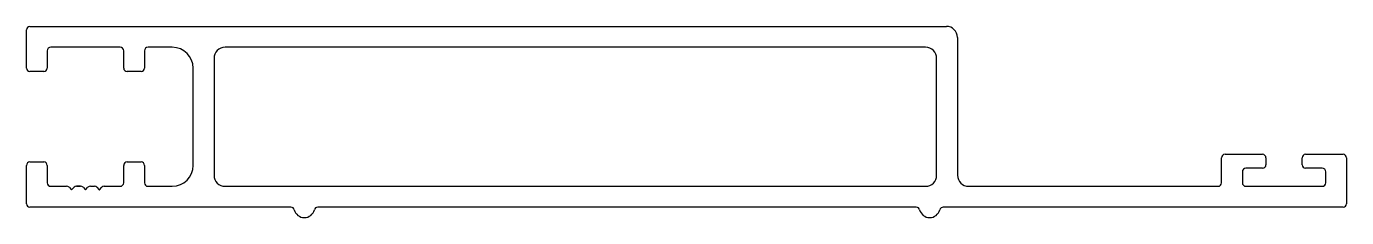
# Model space of a CAD drawing. Header units: inches. Extents: x -38.6 to 56.4, y -0.6 to 13.2.
import ezdxf

# ---------------------------------------------------------------- set-up
doc = ezdxf.new("R2010")
doc.units = ezdxf.units.IN
doc.header["$MEASUREMENT"] = 0

msp = doc.modelspace()

# ---------------------------------------------------------------- linework, layer by layer
at = {"color": 7}
for p, q in [((-38.627, 10.166), (-38.627, 12.916)), ((-38.377, 13.166), (27.573, 13.166)), ((28.373, 12.366), (28.373, 2.466)), ((-37.127, 11.416), (-37.127, 10.166)), ((-31.877, 11.666), (-36.877, 11.666)), ((-31.627, 10.166), (-31.627, 11.416)), ((-30.127, 11.416), (-30.127, 10.166)), ((-28.127, 11.666), (-29.877, 11.666)), ((26.073, 11.666), (-24.327, 11.666)), ((-25.127, 10.866), (-25.127, 2.466)), ((26.873, 2.466), (26.873, 10.866)), ((-37.377, 9.916), (-38.377, 9.916)), ((-30.377, 9.916), (-31.377, 9.916)), ((-26.627, 3.166), (-26.627, 10.166)), ((47.623, 3.966), (50.323, 3.966)), ((53.423, 3.966), (56.123, 3.966)), ((-38.627, 0.416), (-38.627, 3.166)), ((-38.377, 3.416), (-37.377, 3.416)), ((-37.127, 3.166), (-37.127, 1.916)), ((-31.627, 1.916), (-31.627, 3.166)), ((-31.377, 3.416), (-30.377, 3.416)), ((-30.127, 3.166), (-30.127, 1.916)), ((47.373, 1.916), (47.373, 3.716)), ((50.323, 2.966), (49.123, 2.966)), ((50.573, 3.716), (50.573, 3.216)), ((53.173, 3.216), (53.173, 3.716)), ((54.623, 2.966), (53.423, 2.966)), ((56.373, 3.716), (56.373, 0.416)), ((48.873, 2.716), (48.873, 1.916)), ((54.873, 1.916), (54.873, 2.716)), ((-36.877, 1.666), (-35.731, 1.666)), ((-35.554, 1.593), (-35.383, 1.422)), ((-35.372, 1.422), (-35.2, 1.593)), ((-35.024, 1.666), (-34.731, 1.666)), ((-34.731, 1.666), (-35.024, 1.666)), ((-35.024, 1.666), (-34.731, 1.666)), ((-34.731, 1.666), (-35.024, 1.666)), ((-35.024, 1.666), (-34.731, 1.666)), ((-34.731, 1.666), (-34.731, 1.666)), ((-34.554, 1.593), (-34.383, 1.422)), ((-34.372, 1.422), (-34.2, 1.593)), ((-34.024, 1.666), (-33.731, 1.666)), ((-33.554, 1.593), (-33.383, 1.422)), ((-33.372, 1.422), (-33.2, 1.593)), ((-33.024, 1.666), (-33.024, 1.666)), ((-33.024, 1.666), (-33.024, 1.666)), ((-33.024, 1.666), (-31.877, 1.666)), ((-29.877, 1.666), (-28.127, 1.666)), ((-24.327, 1.666), (26.073, 1.666)), ((29.173, 1.666), (47.123, 1.666)), ((49.123, 1.666), (54.623, 1.666)), ((-19.595, 0.166), (-38.377, 0.166)), ((25.405, 0.166), (-17.659, 0.166)), ((56.123, 0.166), (27.341, 0.166))]:
    msp.add_line(p, q, dxfattribs=at)
for centre, radius, start, end in [((-38.377, 12.916), 0.25, 90, 180), ((27.573, 12.366), 0.8, 0, 90), ((-36.877, 11.416), 0.25, 90, 180), ((-31.877, 11.416), 0.25, 360, 90), ((-29.877, 11.416), 0.25, 90, 180), ((-28.127, 10.166), 1.5, 0, 90), ((-24.327, 10.866), 0.8, 90, 180), ((26.073, 10.866), 0.8, 0, 90), ((-38.377, 10.166), 0.25, 180, 270), ((-37.377, 10.166), 0.25, 270, 360), ((-31.377, 10.166), 0.25, 180, 270), ((-30.377, 10.166), 0.25, 270, 360), ((47.623, 3.716), 0.25, 90, 180), ((50.323, 3.716), 0.25, 360, 90), ((53.423, 3.716), 0.25, 90, 180), ((56.123, 3.716), 0.25, 360, 90), ((-38.377, 3.166), 0.25, 90, 180), ((-37.377, 3.166), 0.25, 0, 90), ((-31.377, 3.166), 0.25, 90, 180), ((-30.377, 3.166), 0.25, 0, 90), ((-28.127, 3.166), 1.5, 270, 360), ((49.123, 2.716), 0.25, 90, 180), ((50.323, 3.216), 0.25, 270, 0), ((53.423, 3.216), 0.25, 180, 270), ((54.623, 2.716), 0.25, 0, 90), ((-36.877, 1.916), 0.25, 180, 270), ((-31.877, 1.916), 0.25, 270, 0), ((-29.877, 1.916), 0.25, 180, 270), ((-24.327, 2.466), 0.8, 180, 270), ((26.073, 2.466), 0.8, 270, 360), ((29.173, 2.466), 0.8, 180, 270), ((47.123, 1.916), 0.25, 270, 0), ((49.123, 1.916), 0.25, 180, 270), ((54.623, 1.916), 0.25, 270, 0), ((-35.731, 1.416), 0.25, 45, 90), ((-35.377, 1.427), 0.008, 225, 315), ((-35.024, 1.416), 0.25, 90, 135), ((-34.731, 1.416), 0.25, 45, 90), ((-34.377, 1.427), 0.008, 225, 315), ((-34.024, 1.416), 0.25, 90, 135), ((-33.731, 1.416), 0.25, 45, 90), ((-33.377, 1.427), 0.008, 225, 315), ((-33.024, 1.416), 0.25, 90, 135), ((-38.377, 0.416), 0.25, 180, 270), ((-19.595, -0.084), 0.25, 14.47751, 90), ((-17.659, -0.084), 0.25, 90, 165.52249), ((25.405, -0.084), 0.25, 14.47751, 90), ((27.341, -0.084), 0.25, 90, 165.52249), ((56.123, 0.416), 0.25, 270, 0), ((-18.627, 0.166), 0.75, 194.47751, 345.52249), ((26.373, 0.166), 0.75, 194.47751, 345.52249)]:
    msp.add_arc(centre, radius, start, end, dxfattribs=at)

doc.saveas('drawing.dxf')
